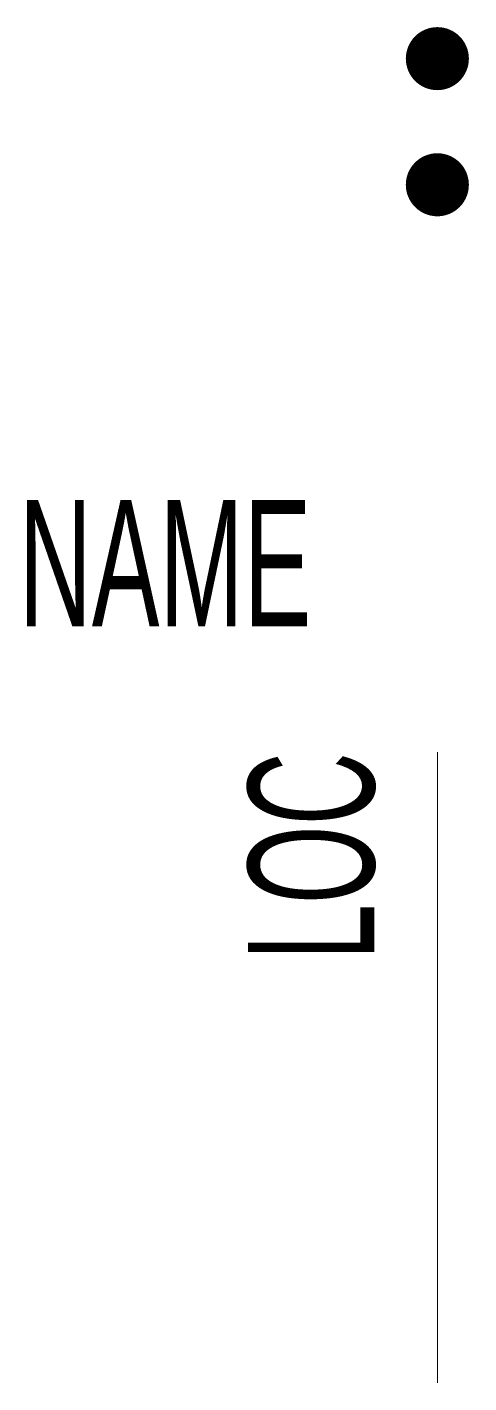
# Model space of a CAD drawing. Extents: x -6.5 to 0.5, y -20 to 1.5.
import ezdxf
from ezdxf.enums import TextEntityAlignment as Align

# ---------------------------------------------------------------- set-up
doc = ezdxf.new("R2010")
doc.units = 0
doc.layers.get('0').update_dxf_attribs({"linetype": 'CONTINUOUS'})

msp = doc.modelspace()

# ---------------------------------------------------------------- linework, layer by layer
at = {"lineweight": 0}
msp.add_line((0, -10), (0, -20), dxfattribs=at)
for points in [[(-0.25, 1, 0.5, 0.5, 1), (0.25, 1, 0.5, 0.5, 1)], [(-0.25, -1, 0.5, 0.5, 1), (0.25, -1, 0.5, 0.5, 1)]]:
    msp.add_lwpolyline(points, format="xyseb", close=True)

# ---------------------------------------------------------------- texts
at = {"lineweight": 0, "width": 0.6}
msp.add_attdef('NAME', text='NAME', height=2, dxfattribs=at).set_placement((-2, -8), align=Align.RIGHT)
msp.add_attdef('LOC', text='LOC', height=2, rotation=90, dxfattribs=at).set_placement((-1, -10), align=Align.RIGHT)

doc.saveas('drawing.dxf')
